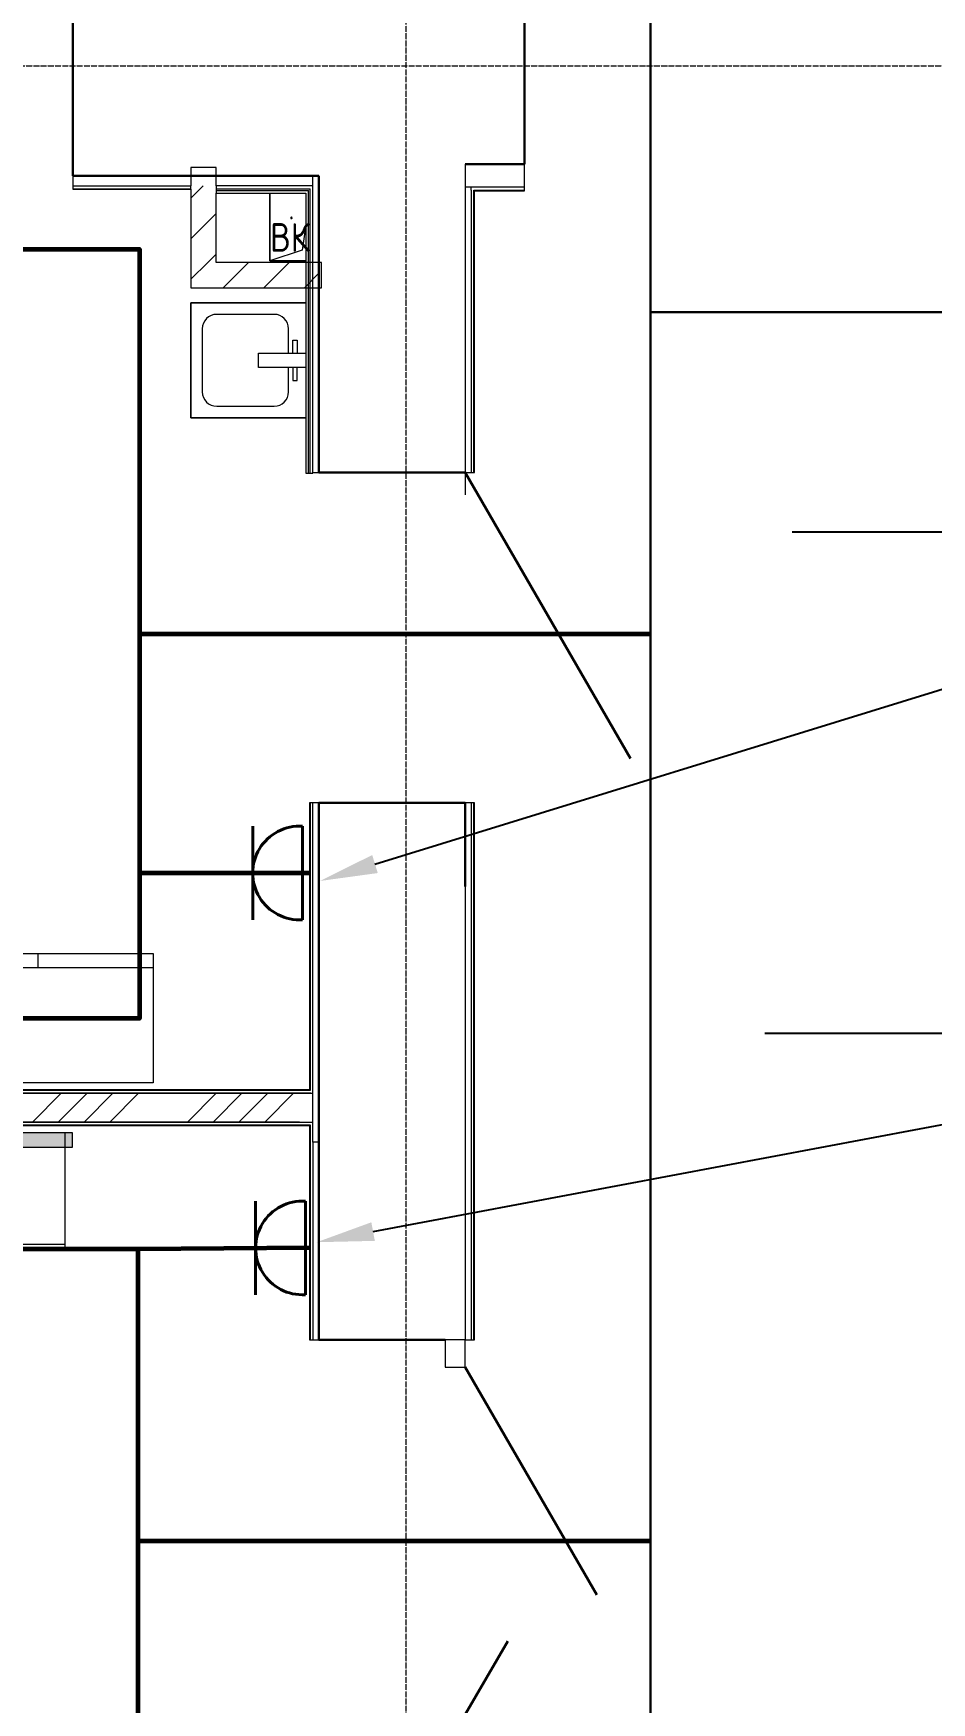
# Model space of a CAD drawing. Header units: millimetres. Extents: x -32 to 417638015, y -35 to 175284279.
# Drawn here: x 1294310 to 1297435, y 66400 to 72212 of the extents above; entities that cross this region are included whole.
import ezdxf
from ezdxf import colors
from ezdxf.entities.mleader import LeaderData, LeaderLine
from ezdxf.math import Vec2, Vec3

# ---------------------------------------------------------------- set-up
doc = ezdxf.new("R2010")
doc.units = ezdxf.units.MM
doc.linetypes.add('ADSK_Линия сетки', pattern=[25, 20, -2.5, 0, -2.5])
for name, color, linetype, lineweight in [('_ЭМ_гофра', 5, 'Continuous', 60), ('Аннотация', 7, 'Continuous', 18), ('Двери', 7, 'Continuous', 9), ('Обобщенные модели', 7, 'Continuous', 18), ('Оси', 253, 'Continuous', 9), ('Перекрытие', 7, 'Continuous', 18), ('Сантехника', 7, 'Continuous', 18), ('Стены внутренние', 7, 'Continuous', 18), ('Стены несущие', 7, 'Continuous', 30), ('Стены отделка', 7, 'Continuous', 30), ('Стены штриховка', 7, 'Continuous', 9), ('ТХ', 5, 'Continuous', 0), ('ТХ_Задание ЭОМ_СС', 6, 'Continuous', 0), ('ШТРИХОВКА', 252, 'Continuous', 15), ('ЭМ', 5, 'Continuous', 40), ('ЭМ_Лоток 1_2', 162, 'Continuous', 30)]:
    doc.layers.add(name, color=color, linetype=linetype, lineweight=lineweight)
doc.layers.add('_ЭМ_Надписи', color=7, linetype='Continuous')
doc.styles.add('GOST Common_4', font='GOST_Common.ttf', dxfattribs={"width": 0.9, "height": 200})
doc.styles.add('ЭОМ', font='isocpeur.ttf', dxfattribs={"width": 0.85, "height": 250})
doc.linetypes.add('Cable in the tray', pattern='A,5,[130,ltypeshp.shx,S=1,R=0,X=0,Y=0],1.5,[130,ltypeshp.shx,S=1.5,R=90,X=0,Y=-1],1,[130,ltypeshp.shx,S=1,R=0,X=0.5,Y=0],5', length=12.5)
pattern_1 = [(45, (591.94, 243.9), (-70.7107, 70.7107), [])]

# ---------------------------------------------------------------- blocks, each defined once
blk = doc.blocks.new('_ЭМ_ТХ2_4 Этаж')
at = {"lineweight": 0}
h = blk.add_hatch(color=8, dxfattribs=at)
h.dxf.hatch_style = 1
h.paths.add_polyline_path([(4053.4, 16621.1), (4053.4, 16571.1), (5253.4, 16571.1), (5253.4, 16621.1)])
at = {"color": 8, "linetype": 'Continuous'}
blk.add_line((3778.4, 16233.2), (5228.4, 16233.2), dxfattribs=at)
blk.add_lwpolyline([(3778.4, 16621.1), (3778.4, 16221.1), (5228.4, 16221.1), (5228.4, 16621.1)], close=True, dxfattribs=at)
at = {"color": 8, "lineweight": 0}
blk.add_lwpolyline([(4053.4, 16621.1), (4053.4, 16571.1), (5253.4, 16571.1), (5253.4, 16621.1), (4053.4, 16621.1)], dxfattribs=at)
at = {"layer": 'ТХ', "color": 8}
for p, q in [((5134.3, 17195.1), (5134.3, 17245.1)), ((5534.3, 17195.1), (4734.3, 17195.1))]:
    blk.add_line(p, q, dxfattribs=at)
blk.add_lwpolyline([(4734.3, 17245.1), (5534.3, 17245.1), (5534.3, 16795.1), (4734.3, 16795.1)], close=True, dxfattribs=at)
blk = doc.blocks.new('План 4 этажа')
at = {"layer": 'Стены внутренние', "lineweight": 9}
h = blk.add_hatch(dxfattribs=at)
h.set_pattern_fill('FP_19', color=8, style=0, pattern_type=2)
h.set_pattern_definition(pattern_1)
h.paths.add_polyline_path([(-243.061, 19890.037), (-155.061, 19890.037), (-155.061, 20156.605), (-243.061, 20156.602), (-243.061, 19971.845)])
h = blk.add_hatch(dxfattribs=at)
h.set_pattern_fill('FP_19', color=8, style=0, pattern_type=2)
h.set_pattern_definition(pattern_1)
h.paths.add_polyline_path([(201.939, 19802.037), (201.939, 19890.037), (-243.061, 19890.037), (-243.061, 19802.037), (86.658, 19802.037)])
at = {"layer": 'Стены штриховка'}
h = blk.add_hatch(dxfattribs=at)
h.set_pattern_fill('ANSI34', color=8, scale=20, angle=180)
h.set_pattern_definition([(225, (591.94, 243.9), (269.408, -269.408), []), (225, (502.14, 243.9), (269.408, -269.408), []), (225, (412.33, 243.9), (269.408, -269.408), []), (225, (322.53, 243.9), (269.408, -269.408), [])])
h.paths.add_polyline_path([(175.232, 16997.041), (-5693.061, 16997.041), (-5693.061, 16897.041), (175.232, 16897.041)])
at = {"layer": 'Двери', "color": 8, "lineweight": 30}
for p, q in [((711.939, 19158.229), (1286.939, 18162.299)), ((711.939, 16043.903), (1169.439, 15251.49)), ((711.939, 14833.903), (859.439, 15089.381))]:
    blk.add_line(p, q, dxfattribs=at)
at = {"layer": 'Двери', "color": 8}
for p, q in [((711.939, 16138.903), (641.939, 16138.903)), ((641.939, 16138.903), (641.939, 16043.903)), ((711.939, 16043.903), (711.939, 16138.903)), ((641.939, 16043.903), (711.939, 16043.903))]:
    blk.add_line(p, q, dxfattribs=at)
at = {"layer": 'Обобщенные модели', "color": 8}
for p, q in [((31.939, 19894.995), (31.939, 20131.602)), ((31.939, 20131.602), (31.939, 19894.995)), ((156.939, 20019.995), (144.439, 19932.495)), ((144.439, 19932.495), (31.939, 19894.995)), ((156.939, 19894.995), (31.939, 19894.995)), ((31.939, 19894.995), (156.939, 19894.995))]:
    blk.add_line(p, q, dxfattribs=at)
for start, end in [(0, 180), (120, 180), (180, 0), (240, 345), (15, 90)]:
    blk.add_arc((106.939, 20044.995), 2.5, start, end, dxfattribs=at)
at = {"layer": 'Оси', "color": 8, "linetype": 'ADSK_Линия сетки'}
for p, q in [((506.505, -3353.101), (506.505, 43685.833)), ((-10052.178, 20574.489), (56511.792, 20574.489))]:
    blk.add_line(p, q, dxfattribs=at)
at = {"layer": 'Перекрытие', "color": 8}
blk.add_line((711.939, 19158.229), (711.939, 19080.719), dxfattribs=at)
at = {"layer": 'Сантехника', "color": 8}
for p, q in [((-243.061, 19349.102), (-243.061, 19749.102)), ((-243.061, 19749.102), (156.939, 19749.102)), ((-243.061, 19749.102), (-243.061, 19349.102)), ((156.939, 19749.102), (-243.061, 19749.102)), ((46.94, 19709.101), (-153.061, 19709.101)), ((-203.061, 19659.101), (-203.061, 19439.102)), ((96.94, 19574.102), (96.94, 19659.101)), ((111.939, 19619.102), (126.939, 19619.102)), ((111.939, 19574.102), (111.939, 19619.102)), ((126.939, 19619.102), (126.939, 19574.102)), ((-8.074, 19574.102), (156.939, 19574.102)), ((-8.074, 19524.101), (-8.074, 19574.102)), ((156.939, 19524.101), (-8.074, 19524.101)), ((96.94, 19439.102), (96.94, 19524.101)), ((111.939, 19524.101), (111.939, 19479.102)), ((111.939, 19479.102), (126.939, 19479.102)), ((126.939, 19479.102), (126.939, 19524.101)), ((-153.061, 19389.102), (46.94, 19389.102)), ((156.939, 19349.102), (-243.061, 19349.102)), ((-243.061, 19349.102), (156.939, 19349.102))]:
    blk.add_line(p, q, dxfattribs=at)
for centre, start, end in [((-153.061, 19659.101), 90, 180), ((46.94, 19659.101), 0, 90), ((-153.061, 19439.102), 180, 270), ((46.94, 19439.102), 270, 0)]:
    blk.add_arc(centre, 50, start, end, dxfattribs=at)
at = {"layer": 'Стены несущие', "color": 8}
for p, q in [((-653.061, 20761.605), (-653.061, 20191.605)), ((917.871, 20231.605), (917.871, 20741.605)), ((711.939, 20231.605), (917.871, 20231.605)), ((201.939, 20191.605), (-653.061, 20191.605)), ((201.939, 20191.605), (201.939, 19158.229)), ((201.939, 19158.229), (711.939, 19158.229)), ((711.939, 18008.229), (201.939, 18008.229)), ((201.939, 18008.229), (201.939, 17716.605)), ((711.939, 17716.605), (711.939, 18008.229)), ((201.939, 17716.605), (201.939, 16138.903)), ((201.939, 16138.903), (641.939, 16138.903))]:
    blk.add_line(p, q, dxfattribs=at)
at = {"layer": 'Стены отделка', "color": 8, "lineweight": 9}
for p, q in [((917.558, 20231.605), (711.939, 20231.605)), ((711.939, 20231.605), (711.939, 19158.229)), ((917.558, 20139.605), (917.558, 20231.605)), ((-653.061, 20191.605), (-653.061, 20144.605)), ((-243.061, 20220.037), (-243.061, 20156.605)), ((-155.061, 20220.037), (-243.061, 20220.037)), ((-155.061, 20156.602), (-155.061, 20220.037)), ((181.939, 19156.602), (181.939, 20191.605)), ((-653.061, 20144.605), (-243.061, 20144.605)), ((-243.061, 20144.605), (-243.061, 19802.037)), ((181.939, 20156.602), (-155.061, 20156.602)), ((-155.061, 20131.602), (156.939, 20131.602)), ((-155.061, 19890.037), (-155.061, 20131.602)), ((156.939, 20131.602), (156.939, 19156.602)), ((917.558, 20151.605), (711.939, 20151.605)), ((731.939, 20141.605), (731.939, 20151.605)), ((917.558, 20151.605), (731.939, 20151.605)), ((731.939, 20151.605), (731.939, 20151.605)), ((743.939, 20139.605), (917.558, 20139.605)), ((743.939, 19158.229), (743.939, 20139.605)), ((211.939, 19890.037), (-155.061, 19890.037)), ((211.939, 19802.037), (211.939, 19890.037)), ((-243.061, 19802.037), (211.939, 19802.037)), ((156.939, 19156.602), (181.939, 19156.602)), ((181.939, 19158.229), (201.939, 19158.229)), ((711.939, 19158.229), (743.939, 19158.229)), ((201.939, 18008.229), (169.939, 18008.229)), ((169.939, 18008.229), (169.939, 17009.041)), ((181.939, 17716.605), (181.939, 18008.229)), ((743.939, 18008.229), (711.939, 18008.229)), ((731.939, 18008.229), (731.939, 17716.605)), ((743.939, 16138.903), (743.939, 18008.229)), ((711.939, 17716.605), (711.939, 16138.903)), ((169.939, 17009.041), (-5684.332, 17009.052)), ((174.424, 16997.041), (-5569.309, 16997.041)), ((181.939, 16826.932), (181.939, 17022.041)), ((-5693.061, 16885.041), (169.939, 16885.041)), ((-5569.309, 16897.041), (175.232, 16897.041)), ((169.939, 16885.041), (169.939, 16138.903)), ((201.939, 16826.932), (181.939, 16826.932)), ((169.939, 16138.903), (201.939, 16138.903)), ((711.939, 16138.903), (743.939, 16138.903))]:
    blk.add_line(p, q, dxfattribs=at)
at = {"layer": 'Стены штриховка', "color": 8}
for p, q in [((-653.061, 20156.605), (-243.061, 20156.605)), ((-653.061, 20146.605), (-243.061, 20146.605)), ((-243.061, 20144.605), (-243.061, 20156.605)), ((-155.061, 20156.602), (-155.061, 20131.602)), ((-155.061, 20146.602), (171.939, 20146.602)), ((-155.061, 20140.602), (165.939, 20140.602)), ((165.939, 19156.602), (165.939, 20140.602)), ((171.939, 19156.602), (171.939, 20146.602)), ((731.939, 20141.605), (731.939, 19158.229)), ((741.939, 20141.605), (917.558, 20141.605)), ((741.939, 19158.229), (741.939, 20141.605)), ((171.939, 18008.229), (171.939, 17006.992)), ((741.939, 16138.903), (741.939, 18008.229)), ((181.939, 17022.041), (181.939, 17716.605)), ((731.939, 17716.605), (731.939, 16138.903)), ((-5693.061, 16997.041), (181.939, 16997.041)), ((135.433, 16997.041), (-5693.061, 16997.041)), ((171.939, 17007.009), (-5686.334, 17007.01)), ((-5693.061, 16897.041), (181.939, 16897.041)), ((135.433, 16897.041), (-5693.061, 16897.041)), ((-5693.061, 16887.041), (171.939, 16887.041)), ((171.939, 16887.041), (171.939, 16138.903)), ((181.939, 16826.932), (181.939, 16138.903))]:
    blk.add_line(p, q, dxfattribs=at)
at = {"layer": 'Аннотация', "color": 8, "lineweight": 9, "insert": (32.478, 20027.061), "char_height": 100, "width": 156.348, "attachment_point": 1, "line_spacing_factor": 1.022766, "style": 'GOST Common_4'}
blk.add_mtext('\\pxt3.6,7.2,10.8,14.4,18,21.6,25.2,28.8,32.4,36,39.6,43.2,46.8,50.4,54,57.6,61.2,64.8,68.4,72,75.6,79.2,82.8,86.4,90,93.6,97.2,100.8,104.4,108,111.6,115.2;{ВК}', dxfattribs=at)
blk = doc.blocks.new('1м розетка IP20')
at = {"layer": 'ЭМ', "color": 5}
for p, q in [((-10.5, 162.7), (-10.5, -162.7)), ((163.1, 162.7), (163.1, -162.7)), ((-10.5, 0), (315.5, 0))]:
    blk.add_line(p, q, dxfattribs=at)
blk.add_arc((0, 0), 163.1, 266.31959, 93.68041, dxfattribs=at)

msp = doc.modelspace()

# ---------------------------------------------------------------- linework, layer by layer
at = {"layer": '_ЭМ_гофра', "linetype": 'ByBlock'}
for points in [[(1289621.6, 71460.3), (1294678.6, 71460.3), (1294678.6, 68782), (1290926.5, 68782), (1290533.3, 68546.4)], [(1294678.6, 70121.1), (1296456.6, 70121.1)], [(1295270.2, 69288.4), (1294678.6, 69288.4)], [(1292861.2, 61345.7), (1294674.1, 61345.7), (1294674.1, 67978.5), (1290342.1, 67978.5), (1290101, 68384.4)], [(1295270.2, 67983.1), (1294674.1, 67978.5)], [(1294674.1, 66962.7), (1296456.6, 66962.7)]]:
    msp.add_lwpolyline(points, dxfattribs=at)
at = {"layer": 'ЭМ_Лоток 1_2', "linetype": 'Cable in the tray', "ltscale": 50}
for points in [[(1296456.6, 88265.4), (1296456.6, 63478.2), (1337324.6, 63478.2)], [(1298218.7, 71240.8), (1296456.6, 71240.8)]]:
    msp.add_lwpolyline(points, dxfattribs=at)

# ---------------------------------------------------------------- block references
at = {"layer": 'ТХ_Задание ЭОМ_СС', "lineweight": 50}
msp.add_blockref('_ЭМ_ТХ2_4 Этаж', (1289191.8, 51763.2), dxfattribs=at)
at = {"layer": 'ШТРИХОВКА'}
msp.add_blockref('План 4 этажа', (1295100.3, 51524.3), dxfattribs=at)
at = {"layer": 'ЭМ', "rotation": 180}
for p in [(1295235.7, 69288.4), (1295245.7, 67983)]:
    msp.add_blockref('1м розетка IP20', p, dxfattribs=at)

# ---------------------------------------------------------------- leaders
at = {"layer": '_ЭМ_Надписи', "color": 7, "ltscale": 5}
ml = msp.add_multileader_mtext('Standard', dxfattribs=at)
ml.set_content('{\\fGOST Common|b0|i0|c204|p34;\\W0.9;\\C256;4ЩРС-1\\fISOCPEUR|b0|i0|c204|p34;\\W0.85; Гр.8 Резерв\\P\\fGOST Common|b0|i0|c0|p34;\\W0.9;h=\\fGOST Common|b0|i0|c204|p34;1\\fGOST Common|b0|i0|c0|p34;.\\fGOST Common|b0|i0|c204|p34;8м}', color=1, style='ЭОМ')
ml.set_leader_properties()
ml.build(insert=Vec2(0, 0))
ml.multileader.update_dxf_attribs({"text_left_attachment_type": 6, "text_right_attachment_type": 6, "dogleg_length": 0, "arrow_head_size": 200})
ctx = ml.context
ctx.base_point, ctx.char_height, ctx.arrow_head_size, ctx.landing_gap_size, ctx.plane_origin = Vec3(1299245.7, 70475.3), 250, 200, 0, Vec3(1267430.9, 84653.7)
ctx.left_attachment, ctx.right_attachment = 6, 6
notes = []
notes.append((ctx, [(0, (1, 1, 0), (1299245.7, 70475.3), (1, 0), 0, [(0, [(1295306.9, 69260.7)], 0, [])])]))
ctx.mtext.insert, ctx.mtext.width, ctx.mtext.defined_height, ctx.mtext.flow_direction = Vec3(1299245.7, 70775.3), 2273.288, 545.6, 5
ml = msp.add_multileader_mtext('Standard', dxfattribs=at)
ml.set_content('{\\fGOST Common|b0|i0|c204|p34;\\W0.9;\\C256;4ЩРС-1\\fISOCPEUR|b0|i0|c204|p34;\\W0.85; Гр.9 Резерв\\P\\fGOST Common|b0|i0|c0|p34;\\W0.9;h=\\fGOST Common|b0|i0|c204|p34;1\\fGOST Common|b0|i0|c0|p34;.\\fGOST Common|b0|i0|c204|p34;8м}', color=1, style='ЭОМ')
ml.set_leader_properties()
ml.build(insert=Vec2(0, 0))
ml.multileader.update_dxf_attribs({"text_left_attachment_type": 6, "text_right_attachment_type": 6, "dogleg_length": 0, "arrow_head_size": 200})
ctx = ml.context
ctx.base_point, ctx.char_height, ctx.arrow_head_size, ctx.landing_gap_size, ctx.plane_origin = Vec3(1299150.8, 68729.6), 250, 200, 0, Vec3(1267418.9, 83395.8)
ctx.left_attachment, ctx.right_attachment = 6, 6
notes.append((ctx, [(0, (1, 1, 0), (1299150.8, 68729.6), (1, 0), 0, [(0, [(1295294.9, 68002.9)], 0, [])])]))
ctx.mtext.insert, ctx.mtext.width, ctx.mtext.defined_height, ctx.mtext.flow_direction = Vec3(1299150.8, 69029.6), 2273.288, 545.6, 5
for ctx, leaders in notes:
    for number, flags, end, landing, length, lines in leaders:
        leader = LeaderData()
        leader.index, (leader.has_last_leader_line, leader.has_dogleg_vector, leader.attachment_direction) = number, flags
        leader.last_leader_point, leader.dogleg_vector, leader.dogleg_length = Vec3(end), Vec3(landing), length
        for number, points, colour, breaks in lines:
            line = LeaderLine()
            line.index, line.vertices, line.color, line.breaks = number, Vec3.list(points), colors.encode_raw_color(colour), breaks
            leader.lines.append(line)
        ctx.leaders.append(leader)

doc.saveas('drawing.dxf')
